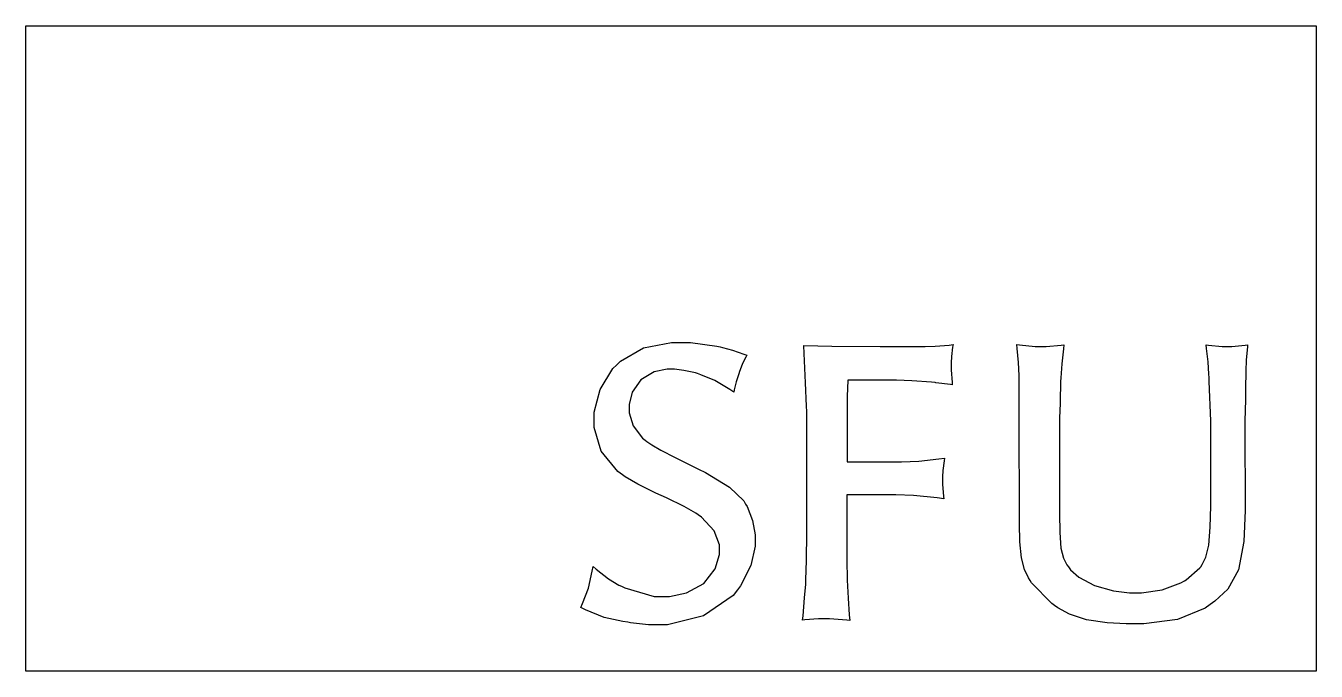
# Model space of a CAD drawing. Extents: x 0 to 2.08, y 0 to 1.04.
import ezdxf

# ---------------------------------------------------------------- set-up
doc = ezdxf.new("R2010")
doc.units = 0
doc.layers.get('0').update_dxf_attribs({"linetype": 'CONTINUOUS'})

msp = doc.modelspace()

# ---------------------------------------------------------------- linework, layer by layer
at = {"color": 242}
msp.add_lwpolyline([(0, 1.0417), (2.0833, 1.0417), (2.0833, 0), (0, 0), (0, 1.0417)], close=True, dxfattribs=at)
at = {"color": 7}
for points in [[(1.0847, 0.4803), (1.0812, 0.4813), (1.0624, 0.4854), (1.0473, 0.4875), (1.0423, 0.4875), (1.0353, 0.4875), (1.0143, 0.483), (0.9928, 0.4702), (0.9789, 0.4501), (0.9741, 0.4305), (0.9741, 0.4239), (0.9741, 0.417), (0.9807, 0.396), (0.9957, 0.3762), (0.9999, 0.3729), (1.0025, 0.3709), (1.0107, 0.3653), (1.0251, 0.3569), (1.0483, 0.3449), (1.0765, 0.3307), (1.086, 0.326), (1.0971, 0.3205), (1.1359, 0.2971), (1.159, 0.2747), (1.1621, 0.2697), (1.1645, 0.2659), (1.1735, 0.2432), (1.1773, 0.2199), (1.1773, 0.2121), (1.1773, 0.2018), (1.1703, 0.1707), (1.1537, 0.1378), (1.1489, 0.1313), (1.1418, 0.122), (1.0943, 0.0892), (1.0359, 0.075), (1.0164, 0.075), (1.0053, 0.075), (0.9762, 0.0783), (0.9721, 0.079), (0.964, 0.0802), (0.9335, 0.0869), (0.9037, 0.099), (0.8959, 0.1028), (0.8989, 0.1093), (0.9084, 0.134), (0.9144, 0.1613), (0.9158, 0.1691), (0.9211, 0.1646), (0.9409, 0.1492), (0.9576, 0.1391), (0.9615, 0.1372), (0.9669, 0.1344), (1.0145, 0.1207), (1.0304, 0.1207), (1.0394, 0.1207), (1.0667, 0.1262), (1.0949, 0.1416), (1.1132, 0.1654), (1.1197, 0.1885), (1.1197, 0.1962), (1.1197, 0.2038), (1.1112, 0.2266), (1.0911, 0.2485), (1.0853, 0.2524), (1.0815, 0.2551), (1.0627, 0.266), (1.0343, 0.2796), (1.0257, 0.2835), (1.0172, 0.2874), (0.9879, 0.3016), (0.9674, 0.3139), (0.9635, 0.3167), (0.9557, 0.3222), (0.929, 0.3549), (0.9178, 0.3933), (0.9178, 0.4061), (0.9178, 0.4182), (0.9272, 0.4544), (0.9479, 0.4886), (0.9536, 0.4941), (0.9599, 0.5004), (0.9973, 0.5218), (1.0424, 0.5305), (1.0575, 0.5305), (1.0734, 0.5305), (1.1158, 0.5245), (1.1211, 0.5233), (1.1249, 0.5225), (1.1408, 0.5182), (1.1591, 0.5119), (1.1641, 0.51), (1.1624, 0.5071), (1.1571, 0.4966), (1.1532, 0.4864), (1.1522, 0.4836), (1.151, 0.4801), (1.1471, 0.4672), (1.1437, 0.4541), (1.1429, 0.4504), (1.1366, 0.4548), (1.1125, 0.4691), (1.0901, 0.4785), (1.0847, 0.4803)], [(1.468, 0.4657), (1.4621, 0.4664), (1.4307, 0.4686), (1.406, 0.4696), (1.3979, 0.4696), (1.327, 0.4696), (1.3263, 0.4431), (1.3263, 0.3379), (1.4045, 0.3379), (1.4138, 0.3379), (1.4419, 0.3389), (1.4743, 0.3425), (1.4833, 0.3438), (1.4826, 0.3395), (1.4806, 0.3237), (1.4799, 0.3135), (1.4799, 0.3101), (1.4799, 0.3021), (1.4816, 0.2818), (1.4819, 0.2783), (1.4715, 0.2796), (1.4333, 0.2836), (1.4047, 0.2849), (1.3952, 0.2849), (1.3256, 0.2849), (1.3256, 0.2286), (1.3256, 0.2165), (1.3257, 0.1802), (1.3262, 0.147), (1.3276, 0.1177), (1.3295, 0.0907), (1.3303, 0.0816), (1.3256, 0.0821), (1.2978, 0.0843), (1.2886, 0.0843), (1.2799, 0.0843), (1.2579, 0.0827), (1.2541, 0.0824), (1.2548, 0.0891), (1.2573, 0.1183), (1.2591, 0.1406), (1.2594, 0.1439), (1.2596, 0.1477), (1.2603, 0.1788), (1.2607, 0.2231), (1.2607, 0.2379), (1.2607, 0.4193), (1.2604, 0.4276), (1.2589, 0.4654), (1.2568, 0.5129), (1.2561, 0.5259), (1.3012, 0.5246), (1.3793, 0.5239), (1.4468, 0.5239), (1.4521, 0.5239), (1.468, 0.5244), (1.4907, 0.5264), (1.4971, 0.5272), (1.4964, 0.5231), (1.4945, 0.508), (1.4939, 0.4976), (1.4939, 0.4941), (1.4939, 0.4862), (1.4954, 0.4658), (1.4958, 0.4623), (1.4927, 0.4629), (1.4695, 0.4655), (1.468, 0.4657)], [(1.6706, 0.4677), (1.6706, 0.4599), (1.67, 0.4424), (1.67, 0.4366), (1.6698, 0.4325), (1.6687, 0.4082), (1.6687, 0.4001), (1.6687, 0.265), (1.6687, 0.2547), (1.6693, 0.2237), (1.6712, 0.1984), (1.6754, 0.1822), (1.681, 0.1717), (1.6832, 0.1684), (1.6865, 0.1636), (1.7003, 0.1516), (1.7254, 0.1383), (1.7562, 0.1298), (1.7819, 0.1267), (1.7905, 0.1267), (1.8014, 0.1267), (1.8345, 0.1311), (1.865, 0.1424), (1.8706, 0.1459), (1.8736, 0.1477), (1.8957, 0.1666), (1.8971, 0.1684), (1.8995, 0.172), (1.9054, 0.1839), (1.9102, 0.2034), (1.9124, 0.2327), (1.913, 0.2664), (1.913, 0.2777), (1.913, 0.3809), (1.913, 0.4042), (1.9107, 0.4677), (1.9103, 0.4742), (1.9101, 0.4792), (1.9087, 0.4992), (1.9064, 0.5208), (1.9057, 0.5266), (1.9094, 0.5263), (1.9314, 0.5239), (1.9388, 0.5239), (1.9472, 0.5239), (1.9687, 0.5263), (1.9725, 0.5266), (1.9724, 0.5243), (1.9708, 0.5073), (1.9706, 0.5061), (1.9704, 0.5034), (1.9696, 0.4834), (1.9692, 0.4567), (1.9692, 0.4478), (1.9691, 0.4387), (1.9683, 0.4036), (1.9679, 0.3861), (1.9679, 0.3803), (1.9686, 0.2763), (1.9686, 0.2595), (1.9663, 0.2093), (1.9578, 0.1638), (1.9406, 0.1325), (1.9199, 0.1128), (1.9123, 0.1075), (1.9043, 0.1019), (1.8594, 0.0835), (1.8052, 0.0764), (1.7872, 0.0764), (1.7768, 0.0764), (1.7458, 0.078), (1.7125, 0.0831), (1.6849, 0.0923), (1.6663, 0.1022), (1.6607, 0.1062), (1.6565, 0.109), (1.6239, 0.1427), (1.6216, 0.1465), (1.619, 0.1508), (1.6125, 0.1642), (1.6073, 0.1831), (1.6049, 0.209), (1.6044, 0.2382), (1.6044, 0.2478), (1.6038, 0.4054), (1.6038, 0.4723), (1.6036, 0.4774), (1.6025, 0.498), (1.6005, 0.5209), (1.5998, 0.5272), (1.6041, 0.5267), (1.6296, 0.5239), (1.6381, 0.5239), (1.6476, 0.5239), (1.6717, 0.5261), (1.6759, 0.5266), (1.6751, 0.5202), (1.6725, 0.4961), (1.671, 0.4735), (1.6706, 0.4677)]]:
    msp.add_lwpolyline(points, close=True, dxfattribs=at)

doc.saveas('drawing.dxf')
